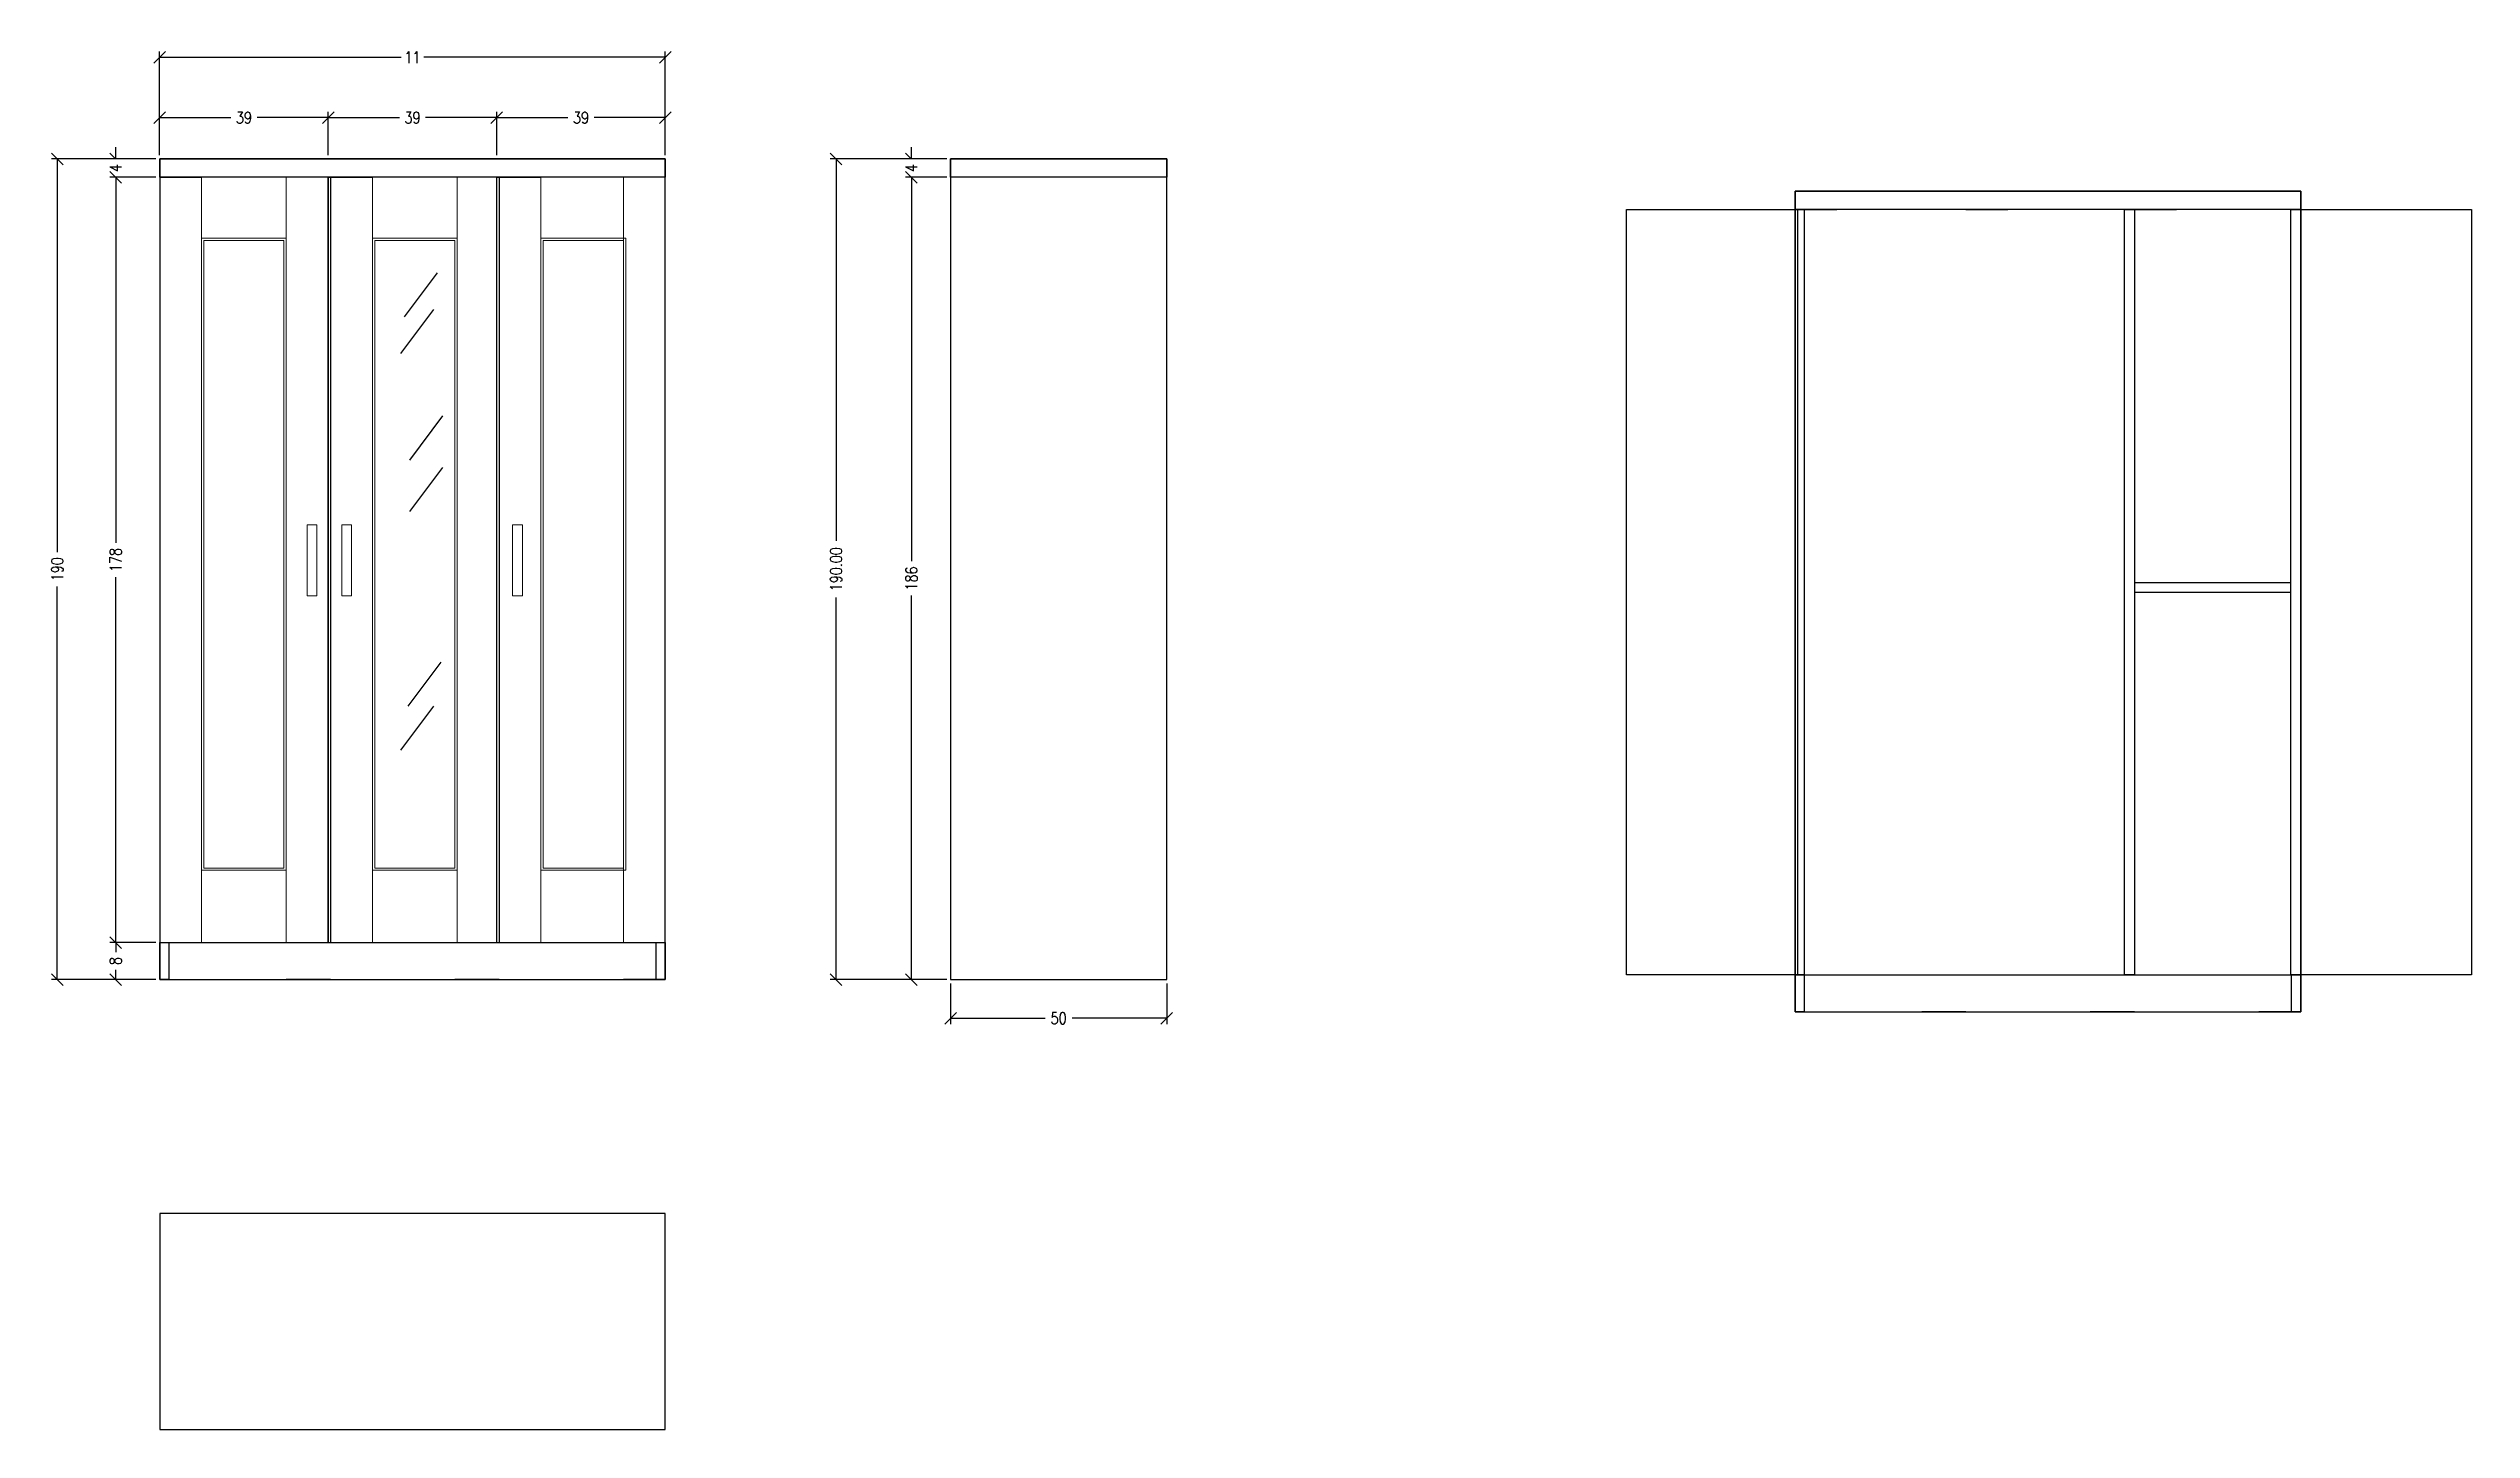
# Model space of a CAD drawing. Header units: inches. Extents: x 1262 to 3262, y 711 to 2236.
# Drawn here: x 1262 to 1823, y 1917 to 2236 of the extents above; entities outside this region: 1.
import ezdxf

# ---------------------------------------------------------------- set-up
doc = ezdxf.new("R2010")
doc.units = ezdxf.units.IN
doc.header["$MEASUREMENT"] = 0
doc.layers.add('Arredi', color=3, linetype='Continuous', lineweight=30)
doc.layers.add('quote', color=1, linetype='Continuous', lineweight=15)
doc.layers.add('Dettagli', color=210, linetype='Continuous', lineweight=0, plot=False)
doc.styles.add('E-ROMANS', font='romans.shx', dxfattribs={"width": 0.8})
doc.styles.get("Standard").update_dxf_attribs({"font": 'Arial.ttf'})
doc.dimstyles.new('E-0050_TICK_18', dxfattribs={"dimscale": 0.001, "dimtxt": 90, "dimasz": 90, "dimexe": 45, "dimexo": 30, "dimgap": 45, "dimtad": 0, "dimzin": 0, "dimdsep": 46, "dimtxsty": 'E-ROMANS', "dimblk": 'OBLIQUE', "dimcen": 45, "dimclrd": 256, "dimclre": 256, "dimclrt": 256, "dimadec": 0, "dimazin": 0, "dimtfac": 1, "dimtmove": 1, "dimatfit": 3, "dimldrblk": 'OPEN90', "dimfxl": 1, "dimtfill": 1, "dimtolj": 1, "dimtzin": 0, "dimarcsym": 0})

# ---------------------------------------------------------------- blocks, each defined once
blk = doc.blocks.new('_Oblique')
at = {"color": 0, "linetype": 'ByBlock', "lineweight": -2}
blk.add_line((-0.5, -0.5), (0.5, 0.5), dxfattribs=at)
blk = doc.blocks.new('*D80')
at = {"layer": 'Defpoints', "color": 0, "transparency": 16777216}
for p in [(1288.2, 2210.76), (1264.49, 2020.76), (1288.2, 2020.76)]:
    blk.add_point(p, dxfattribs=at)
at = {"layer": 'quote', "lineweight": -2, "transparency": 16777216}
for p, q in [((1287.3, 2210.76), (1263.14, 2210.76)), ((1264.49, 2210.76), (1264.49, 2119.73)), ((1264.49, 2020.76), (1264.49, 2111.78)), ((1287.3, 2020.76), (1263.14, 2020.76))]:
    blk.add_line(p, q, dxfattribs=at)
at = {"layer": 'quote', "lineweight": -2, "transparency": 16777216, "xscale": 2.7, "yscale": 2.7, "zscale": 2.7}
for p, rotation in [((1264.49, 2210.76), 90), ((1264.49, 2020.76), 270)]:
    blk.add_blockref('_Oblique', p, dxfattribs=dict(at, rotation=rotation))
at = {"layer": 'quote', "transparency": 16777216, "insert": (1264.49, 2115.76), "char_height": 2.7, "attachment_point": 5, "rotation": 90, "style": 'E-ROMANS', "bg_fill": 3, "box_fill_scale": 1.25, "bg_fill_color": 256, "bg_fill_true_color": 13158600, "bg_fill_transparency": 0}
blk.add_mtext('\\A1;190', dxfattribs=at)
blk = doc.blocks.new('_Open90')
at = {"color": 0, "linetype": 'ByBlock', "lineweight": -2}
for p, q in [((0, 0), (-1, 0)), ((-0.5, 0.5), (0, 0)), ((0, 0), (-0.5, -0.5))]:
    blk.add_line(p, q, dxfattribs=at)
blk = doc.blocks.new('*D81')
at = {"layer": 'Defpoints', "color": 0, "transparency": 16777216}
for p in [(1288.2, 2210.76), (1288.2, 2206.51)]:
    blk.add_point(p, dxfattribs=at)
at = {"layer": 'quote', "lineweight": -2, "transparency": 16777216}
for p, q in [((1287.3, 2210.76), (1276.67, 2210.76)), ((1278.02, 2210.76), (1278.02, 2213.46)), ((1278.02, 2210.76), (1278.02, 2210.75)), ((1287.3, 2206.51), (1276.67, 2206.51)), ((1278.02, 2206.51), (1278.02, 2203.81)), ((1278.02, 2206.51), (1278.02, 2206.51))]:
    blk.add_line(p, q, dxfattribs=at)
at = {"layer": 'quote', "lineweight": -2, "transparency": 16777216, "xscale": 2.7, "yscale": 2.7, "zscale": 2.7}
for p, rotation in [((1278.02, 2210.76), 270), ((1278.02, 2206.51), 90)]:
    blk.add_blockref('_Oblique', p, dxfattribs=dict(at, rotation=rotation))
at = {"layer": 'quote', "transparency": 16777216, "insert": (1278.02, 2208.63), "char_height": 2.7, "attachment_point": 5, "rotation": 90, "style": 'E-ROMANS', "bg_fill": 3, "box_fill_scale": 1.25, "bg_fill_color": 256, "bg_fill_true_color": 13158600, "bg_fill_transparency": 0}
blk.add_mtext('\\A1;4', dxfattribs=at)
at = {"layer": 'Defpoints', "color": 0, "transparency": 16777216}
blk.add_point((1278.02, 2206.51), dxfattribs=at)
blk = doc.blocks.new('*D82')
at = {"layer": 'Defpoints', "color": 0, "transparency": 16777216}
for p in [(1288.2, 2206.51), (1278.02, 2029.31), (1288.2, 2029.31)]:
    blk.add_point(p, dxfattribs=at)
at = {"layer": 'quote', "lineweight": -2, "transparency": 16777216}
for p, q in [((1287.3, 2206.51), (1276.67, 2206.51)), ((1278.02, 2206.51), (1278.02, 2121.88)), ((1278.02, 2029.31), (1278.02, 2113.94)), ((1287.3, 2029.31), (1276.67, 2029.31))]:
    blk.add_line(p, q, dxfattribs=at)
at = {"layer": 'quote', "lineweight": -2, "transparency": 16777216, "xscale": 2.7, "yscale": 2.7, "zscale": 2.7}
for p, rotation in [((1278.02, 2206.51), 90), ((1278.02, 2029.31), 270)]:
    blk.add_blockref('_Oblique', p, dxfattribs=dict(at, rotation=rotation))
at = {"layer": 'quote', "transparency": 16777216, "insert": (1278.02, 2117.91), "char_height": 2.7, "attachment_point": 5, "rotation": 90, "style": 'E-ROMANS', "bg_fill": 3, "box_fill_scale": 1.25, "bg_fill_color": 256, "bg_fill_true_color": 13158600, "bg_fill_transparency": 0}
blk.add_mtext('\\A1;178', dxfattribs=at)
blk = doc.blocks.new('*D83')
at = {"layer": 'Defpoints', "color": 0, "transparency": 16777216}
for p in [(1288.2, 2029.31), (1288.2, 2020.76)]:
    blk.add_point(p, dxfattribs=at)
at = {"layer": 'quote', "lineweight": -2, "transparency": 16777216}
for p, q in [((1287.3, 2029.31), (1276.67, 2029.31)), ((1278.02, 2029.31), (1278.02, 2027.11)), ((1287.3, 2020.76), (1276.67, 2020.76)), ((1278.02, 2020.76), (1278.02, 2022.97))]:
    blk.add_line(p, q, dxfattribs=at)
at = {"layer": 'quote', "lineweight": -2, "transparency": 16777216, "xscale": 2.7, "yscale": 2.7, "zscale": 2.7}
for p, rotation in [((1278.02, 2029.31), 90), ((1278.02, 2020.76), 270)]:
    blk.add_blockref('_Oblique', p, dxfattribs=dict(at, rotation=rotation))
at = {"layer": 'quote', "transparency": 16777216, "insert": (1278.02, 2025.04), "char_height": 2.7, "attachment_point": 5, "rotation": 90, "style": 'E-ROMANS', "bg_fill": 3, "box_fill_scale": 1.25, "bg_fill_color": 256, "bg_fill_true_color": 13158600, "bg_fill_transparency": 0}
blk.add_mtext('\\A1;8', dxfattribs=at)
at = {"layer": 'Defpoints', "color": 0, "transparency": 16777216}
blk.add_point((1278.02, 2020.76), dxfattribs=at)
blk = doc.blocks.new('*D91')
at = {"layer": 'Defpoints', "color": 0, "transparency": 16777216}
for p in [(1405.2, 2234.31), (1288.2, 2210.76), (1405.2, 2210.76)]:
    blk.add_point(p, dxfattribs=at)
at = {"layer": 'quote', "lineweight": -2, "transparency": 16777216}
for p, q in [((1288.2, 2211.66), (1288.2, 2235.66)), ((1288.2, 2234.31), (1344.07, 2234.31)), ((1405.2, 2234.31), (1349.34, 2234.31)), ((1405.2, 2211.66), (1405.2, 2235.66))]:
    blk.add_line(p, q, dxfattribs=at)
at = {"layer": 'quote', "lineweight": -2, "transparency": 16777216, "xscale": 2.7, "yscale": 2.7, "zscale": 2.7, "rotation": 180}
blk.add_blockref('_Oblique', (1288.2, 2234.31), dxfattribs=at)
at = {"layer": 'quote', "lineweight": -2, "transparency": 16777216, "xscale": 2.7, "yscale": 2.7, "zscale": 2.7}
blk.add_blockref('_Oblique', (1405.2, 2234.31), dxfattribs=at)
at = {"layer": 'quote', "transparency": 16777216, "insert": (1346.7, 2234.31), "char_height": 2.7, "attachment_point": 5, "style": 'E-ROMANS', "bg_fill": 3, "box_fill_scale": 1.25, "bg_fill_color": 256, "bg_fill_true_color": 13158600, "bg_fill_transparency": 0}
blk.add_mtext('\\A1;11', dxfattribs=at)
blk = doc.blocks.new('*D92')
at = {"layer": 'Defpoints', "color": 0, "transparency": 16777216}
for p in [(1327.2, 2220.32), (1288.2, 2210.76), (1327.2, 2210.76)]:
    blk.add_point(p, dxfattribs=at)
at = {"layer": 'quote', "lineweight": -2, "transparency": 16777216}
for p, q in [((1288.2, 2211.66), (1288.2, 2221.67)), ((1327.2, 2211.66), (1327.2, 2221.67)), ((1288.2, 2220.32), (1304.66, 2220.32)), ((1327.2, 2220.32), (1310.75, 2220.32))]:
    blk.add_line(p, q, dxfattribs=at)
at = {"layer": 'quote', "lineweight": -2, "transparency": 16777216, "xscale": 2.7, "yscale": 2.7, "zscale": 2.7, "rotation": 180}
blk.add_blockref('_Oblique', (1288.2, 2220.32), dxfattribs=at)
at = {"layer": 'quote', "lineweight": -2, "transparency": 16777216, "xscale": 2.7, "yscale": 2.7, "zscale": 2.7}
blk.add_blockref('_Oblique', (1327.2, 2220.32), dxfattribs=at)
at = {"layer": 'quote', "transparency": 16777216, "insert": (1307.7, 2220.32), "char_height": 2.7, "attachment_point": 5, "style": 'E-ROMANS', "bg_fill": 3, "box_fill_scale": 1.25, "bg_fill_color": 256, "bg_fill_true_color": 13158600, "bg_fill_transparency": 0}
blk.add_mtext('\\A1;39', dxfattribs=at)
blk = doc.blocks.new('*D93')
at = {"layer": 'Defpoints', "color": 0, "transparency": 16777216}
for p in [(1366.2, 2220.32), (1327.2, 2210.76), (1366.2, 2210.76)]:
    blk.add_point(p, dxfattribs=at)
at = {"layer": 'quote', "lineweight": -2, "transparency": 16777216}
for p, q in [((1327.2, 2211.66), (1327.2, 2221.67)), ((1366.2, 2211.66), (1366.2, 2221.67)), ((1327.2, 2220.32), (1343.66, 2220.32)), ((1366.2, 2220.32), (1349.75, 2220.32))]:
    blk.add_line(p, q, dxfattribs=at)
at = {"layer": 'quote', "lineweight": -2, "transparency": 16777216, "xscale": 2.7, "yscale": 2.7, "zscale": 2.7, "rotation": 180}
blk.add_blockref('_Oblique', (1327.2, 2220.32), dxfattribs=at)
at = {"layer": 'quote', "lineweight": -2, "transparency": 16777216, "xscale": 2.7, "yscale": 2.7, "zscale": 2.7}
blk.add_blockref('_Oblique', (1366.2, 2220.32), dxfattribs=at)
at = {"layer": 'quote', "transparency": 16777216, "insert": (1346.7, 2220.32), "char_height": 2.7, "attachment_point": 5, "style": 'E-ROMANS', "bg_fill": 3, "box_fill_scale": 1.25, "bg_fill_color": 256, "bg_fill_true_color": 13158600, "bg_fill_transparency": 0}
blk.add_mtext('\\A1;39', dxfattribs=at)
blk = doc.blocks.new('*D94')
at = {"layer": 'Defpoints', "color": 0, "transparency": 16777216}
for p in [(1405.2, 2220.32), (1366.2, 2210.76), (1405.2, 2210.76)]:
    blk.add_point(p, dxfattribs=at)
at = {"layer": 'quote', "lineweight": -2, "transparency": 16777216}
for p, q in [((1366.2, 2211.66), (1366.2, 2221.67)), ((1405.2, 2211.66), (1405.2, 2221.67)), ((1366.2, 2220.32), (1382.66, 2220.32)), ((1405.2, 2220.32), (1388.75, 2220.32))]:
    blk.add_line(p, q, dxfattribs=at)
at = {"layer": 'quote', "lineweight": -2, "transparency": 16777216, "xscale": 2.7, "yscale": 2.7, "zscale": 2.7, "rotation": 180}
blk.add_blockref('_Oblique', (1366.2, 2220.32), dxfattribs=at)
at = {"layer": 'quote', "lineweight": -2, "transparency": 16777216, "xscale": 2.7, "yscale": 2.7, "zscale": 2.7}
blk.add_blockref('_Oblique', (1405.2, 2220.32), dxfattribs=at)
at = {"layer": 'quote', "transparency": 16777216, "insert": (1385.7, 2220.32), "char_height": 2.7, "attachment_point": 5, "style": 'E-ROMANS', "bg_fill": 3, "box_fill_scale": 1.25, "bg_fill_color": 256, "bg_fill_true_color": 13158600, "bg_fill_transparency": 0}
blk.add_mtext('\\A1;39', dxfattribs=at)
blk = doc.blocks.new('*D96')
at = {"layer": 'Defpoints', "color": 0, "transparency": 16777216}
for p in [(1471.22, 2020.76), (1521.22, 2020.76), (1521.22, 2011.8)]:
    blk.add_point(p, dxfattribs=at)
at = {"layer": 'quote', "lineweight": -2, "transparency": 16777216}
for p, q in [((1471.22, 2019.86), (1471.22, 2010.45)), ((1521.22, 2019.86), (1521.22, 2010.45)), ((1471.22, 2011.8), (1493.12, 2011.8)), ((1521.22, 2011.8), (1499.32, 2011.8))]:
    blk.add_line(p, q, dxfattribs=at)
at = {"layer": 'quote', "lineweight": -2, "transparency": 16777216, "xscale": 2.7, "yscale": 2.7, "zscale": 2.7, "rotation": 180}
blk.add_blockref('_Oblique', (1471.22, 2011.8), dxfattribs=at)
at = {"layer": 'quote', "lineweight": -2, "transparency": 16777216, "xscale": 2.7, "yscale": 2.7, "zscale": 2.7}
blk.add_blockref('_Oblique', (1521.22, 2011.8), dxfattribs=at)
at = {"layer": 'quote', "transparency": 16777216, "insert": (1496.22, 2011.8), "char_height": 2.7, "attachment_point": 5, "style": 'E-ROMANS', "bg_fill": 3, "box_fill_scale": 1.25, "bg_fill_color": 256, "bg_fill_true_color": 13158600, "bg_fill_transparency": 0}
blk.add_mtext('\\A1;50', dxfattribs=at)
blk = doc.blocks.new('*D97')
at = {"layer": 'Defpoints', "color": 0, "transparency": 16777216}
for p in [(1471.22, 2210.76), (1444.73, 2020.76), (1471.22, 2020.76)]:
    blk.add_point(p, dxfattribs=at)
at = {"layer": 'quote', "lineweight": -2, "transparency": 16777216}
for p, q in [((1470.32, 2210.76), (1443.38, 2210.76)), ((1444.73, 2210.76), (1444.73, 2122.3)), ((1444.73, 2020.76), (1444.73, 2109.21)), ((1470.32, 2020.76), (1443.38, 2020.76))]:
    blk.add_line(p, q, dxfattribs=at)
at = {"layer": 'quote', "lineweight": -2, "transparency": 16777216, "xscale": 2.7, "yscale": 2.7, "zscale": 2.7}
for p, rotation in [((1444.73, 2210.76), 90), ((1444.73, 2020.76), 270)]:
    blk.add_blockref('_Oblique', p, dxfattribs=dict(at, rotation=rotation))
at = {"layer": 'quote', "transparency": 16777216, "insert": (1444.73, 2115.76), "char_height": 2.7, "attachment_point": 5, "rotation": 90, "style": 'E-ROMANS', "bg_fill": 3, "box_fill_scale": 1.25, "bg_fill_color": 256, "bg_fill_true_color": 13158600, "bg_fill_transparency": 0}
blk.add_mtext('\\A1;190.00', dxfattribs=at)
blk = doc.blocks.new('*D98')
at = {"layer": 'Defpoints', "color": 0, "transparency": 16777216}
for p in [(1471.22, 2210.76), (1471.22, 2206.51)]:
    blk.add_point(p, dxfattribs=at)
at = {"layer": 'quote', "lineweight": -2, "transparency": 16777216}
for p, q in [((1470.32, 2210.76), (1460.81, 2210.76)), ((1462.16, 2210.76), (1462.16, 2213.46)), ((1462.16, 2210.76), (1462.16, 2210.75)), ((1470.32, 2206.51), (1460.81, 2206.51)), ((1462.16, 2206.51), (1462.16, 2203.81)), ((1462.16, 2206.51), (1462.16, 2206.51))]:
    blk.add_line(p, q, dxfattribs=at)
at = {"layer": 'quote', "lineweight": -2, "transparency": 16777216, "xscale": 2.7, "yscale": 2.7, "zscale": 2.7}
for p, rotation in [((1462.16, 2210.76), 270), ((1462.16, 2206.51), 90)]:
    blk.add_blockref('_Oblique', p, dxfattribs=dict(at, rotation=rotation))
at = {"layer": 'quote', "transparency": 16777216, "insert": (1462.16, 2208.63), "char_height": 2.7, "attachment_point": 5, "rotation": 90, "style": 'E-ROMANS', "bg_fill": 3, "box_fill_scale": 1.25, "bg_fill_color": 256, "bg_fill_true_color": 13158600, "bg_fill_transparency": 0}
blk.add_mtext('\\A1;4', dxfattribs=at)
at = {"layer": 'Defpoints', "color": 0, "transparency": 16777216}
blk.add_point((1462.16, 2206.51), dxfattribs=at)
blk = doc.blocks.new('*D99')
at = {"layer": 'Defpoints', "color": 0, "transparency": 16777216}
for p in [(1471.22, 2206.51), (1462.16, 2020.76), (1471.22, 2020.76)]:
    blk.add_point(p, dxfattribs=at)
at = {"layer": 'quote', "lineweight": -2, "transparency": 16777216}
for p, q in [((1470.32, 2206.51), (1460.81, 2206.51)), ((1462.16, 2206.51), (1462.16, 2117.61)), ((1462.16, 2020.76), (1462.16, 2109.66)), ((1470.32, 2020.76), (1460.81, 2020.76))]:
    blk.add_line(p, q, dxfattribs=at)
at = {"layer": 'quote', "lineweight": -2, "transparency": 16777216, "xscale": 2.7, "yscale": 2.7, "zscale": 2.7}
for p, rotation in [((1462.16, 2206.51), 90), ((1462.16, 2020.76), 270)]:
    blk.add_blockref('_Oblique', p, dxfattribs=dict(at, rotation=rotation))
at = {"layer": 'quote', "transparency": 16777216, "insert": (1462.16, 2113.63), "char_height": 2.7, "attachment_point": 5, "rotation": 90, "style": 'E-ROMANS', "bg_fill": 3, "box_fill_scale": 1.25, "bg_fill_color": 256, "bg_fill_true_color": 13158600, "bg_fill_transparency": 0}
blk.add_mtext('\\A1;186', dxfattribs=at)

msp = doc.modelspace()

# ---------------------------------------------------------------- linework, layer by layer
at = {"layer": 'Arredi', "color": 0}
for p, q in [((1288.203, 2206.509), (1297.903, 2206.509)), ((1327.203, 2206.509), (1327.203, 2029.314)), ((1327.738, 2206.509), (1337.438, 2206.509)), ((1366.203, 2029.314), (1366.203, 2206.509)), ((1366.738, 2206.509), (1376.438, 2206.509)), ((1666.621, 2199.032), (1676.321, 2199.032)), ((1706.157, 2199.032), (1715.857, 2199.032)), ((1745.157, 2199.032), (1754.857, 2199.032)), ((1352.405, 2184.416), (1344.747, 2174.21)), ((1351.554, 2175.911), (1343.896, 2165.705)), ((1353.681, 2151.246), (1346.024, 2141.039)), ((1353.681, 2139.338), (1346.024, 2129.132)), ((1353.255, 2094.26), (1345.598, 2084.054)), ((1351.554, 2084.054), (1343.896, 2073.848)), ((1288.203, 2029.314), (1405.203, 2029.314)), ((1288.203, 2029.314), (1288.203, 2029.314)), ((1327.203, 2020.757), (1317.503, 2020.757)), ((1366.203, 2020.757), (1356.503, 2020.757)), ((1405.203, 2020.757), (1395.503, 2020.757)), ((1666.621, 2021.836), (1783.621, 2021.836)), ((1666.621, 2021.836), (1666.621, 2021.836)), ((1705.621, 2013.28), (1695.921, 2013.28)), ((1744.621, 2013.28), (1734.921, 2013.28)), ((1783.621, 2013.28), (1773.921, 2013.28))]:
    msp.add_line(p, q, dxfattribs=at)
for points in [[(1288.203, 2020.757), (1405.203, 2020.757), (1405.203, 2210.757), (1288.203, 2210.757)], [(1288.203, 2210.757), (1405.203, 2210.757), (1405.203, 2206.509), (1288.203, 2206.509)], [(1471.223, 2210.757), (1471.223, 2020.757), (1521.223, 2020.757), (1521.223, 2210.757)], [(1471.223, 2210.757), (1521.223, 2210.757), (1521.223, 2206.509), (1471.223, 2206.509)], [(1627.621, 2199.032), (1667.157, 2199.032), (1667.157, 2021.836), (1627.621, 2021.836)], [(1666.621, 2013.28), (1783.621, 2013.28), (1783.621, 2203.28), (1666.621, 2203.28)], [(1666.621, 2203.28), (1783.621, 2203.28), (1783.621, 2199.032), (1666.621, 2199.032)], [(1666.621, 2199.032), (1668.763, 2199.032), (1668.763, 2021.836), (1666.621, 2021.836)], [(1745.157, 2021.836), (1742.856, 2021.836), (1742.856, 2199.032), (1745.157, 2199.032)], [(1783.621, 2021.836), (1781.32, 2021.836), (1781.32, 2199.032), (1783.621, 2199.032)], [(1783.621, 2199.032), (1823.157, 2199.032), (1823.157, 2021.836), (1783.621, 2021.836)], [(1290.345, 2020.757), (1288.203, 2020.757), (1288.203, 2029.314), (1290.345, 2029.314)], [(1405.203, 2020.757), (1403.061, 2020.757), (1403.061, 2029.314), (1405.203, 2029.314)], [(1668.763, 2013.28), (1666.621, 2013.28), (1666.621, 2021.836), (1668.763, 2021.836)], [(1783.621, 2013.28), (1781.48, 2013.28), (1781.48, 2021.836), (1783.621, 2021.836)], [(1288.203, 1916.568), (1405.203, 1916.568), (1405.203, 1966.568), (1288.203, 1966.568)]]:
    msp.add_lwpolyline(points, close=True, dxfattribs=at)
for points in [[(1327.203, 2029.314), (1327.203, 2206.509), (1327.738, 2206.509), (1327.738, 2029.314)], [(1366.203, 2029.314), (1366.203, 2206.509), (1366.738, 2206.509), (1366.738, 2029.314)], [(1745.157, 2112.688), (1781.32, 2112.688)], [(1781.32, 2110.386), (1745.157, 2110.386)], [(1783.621, 2112.688), (1783.621, 2110.386)], [(1327.738, 2020.757), (1327.203, 2020.757)], [(1366.738, 2020.757), (1366.203, 2020.757)], [(1706.157, 2013.28), (1705.621, 2013.28)], [(1745.157, 2013.28), (1744.621, 2013.28)]]:
    msp.add_lwpolyline(points, dxfattribs=at)
at = {"layer": 'Dettagli', "color": 0}
for p, q in [((1297.903, 2206.509), (1297.903, 2029.314)), ((1317.503, 2029.314), (1317.503, 2206.509)), ((1337.438, 2206.509), (1337.438, 2029.314)), ((1357.038, 2206.509), (1357.038, 2029.314)), ((1376.438, 2206.509), (1376.438, 2029.314)), ((1395.503, 2029.314), (1395.503, 2206.509))]:
    msp.add_line(p, q, dxfattribs=at)
for points in [[(1297.903, 2192.44), (1317.503, 2192.44), (1317.503, 2046.049), (1297.903, 2046.049)], [(1337.438, 2192.44), (1357.038, 2192.44), (1357.038, 2046.049), (1337.438, 2046.049)], [(1376.438, 2192.44), (1396.038, 2192.44), (1396.038, 2046.049), (1376.438, 2046.049)], [(1298.438, 2191.904), (1316.967, 2191.904), (1316.967, 2046.585), (1298.438, 2046.585)], [(1337.974, 2191.904), (1356.503, 2191.904), (1356.503, 2046.585), (1337.974, 2046.585)], [(1376.974, 2191.904), (1395.503, 2191.904), (1395.503, 2046.585), (1376.974, 2046.585)], [(1322.326, 2126.025), (1324.6, 2126.025), (1324.6, 2109.629), (1322.326, 2109.629)], [(1330.341, 2126.025), (1332.615, 2126.025), (1332.615, 2109.629), (1330.341, 2109.629)], [(1369.877, 2126.025), (1372.15, 2126.025), (1372.15, 2109.629), (1369.877, 2109.629)]]:
    msp.add_lwpolyline(points, close=True, dxfattribs=at)

# ---------------------------------------------------------------- texts
at = {"layer": 'Arredi', "color": 0, "insert": (2942.967, 779.74), "char_height": 67.3225, "attachment_point": 1}
msp.add_mtext_dynamic_manual_height_columns('1:20 A2', width=475.71717, gutter_width=1, heights=[0], dxfattribs=at)

# ---------------------------------------------------------------- next in the draw order: dimensions: what is measured, and where the dimension line sits
at = {"layer": 'quote'}
dim = msp.add_linear_dim(base=(1264.493, 2020.757), p1=(1288.203, 2210.757), p2=(1288.203, 2020.757), angle=90, text='190', dimstyle='E-0050_TICK_18', override={"dimscale": 0.03}, dxfattribs=at)
dim.commit()
dim.dimension.update_dxf_attribs({"geometry": '*D80', "text_midpoint": (1264.493, 2115.757)})
at = {"layer": 'quote', "color": 0}
dim = msp.add_linear_dim(base=(1521.223, 2011.803), p1=(1471.223, 2020.757), p2=(1521.223, 2020.757), text='50', dimstyle='E-0050_TICK_18', override={"dimscale": 0.03}, dxfattribs=at)
dim.commit()
dim.dimension.update_dxf_attribs({"geometry": '*D96', "text_midpoint": (1496.223, 2011.803)})

# ---------------------------------------------------------------- next in the draw order: dimensions: what is measured, and where the dimension line sits
at = {"layer": 'quote'}
dim = msp.add_linear_dim(base=(1278.015, 2206.509), p1=(1288.203, 2210.757), p2=(1288.203, 2206.509), angle=90, text='4', dimstyle='E-0050_TICK_18', override={"dimscale": 0.03}, dxfattribs=at)
dim.commit()
dim.dimension.update_dxf_attribs({"geometry": '*D81', "text_midpoint": (1278.015, 2208.633)})
at = {"layer": 'quote', "color": 0}
dim = msp.add_linear_dim(base=(1444.731, 2020.757), p1=(1471.223, 2210.757), p2=(1471.223, 2020.757), angle=90, dimstyle='E-0050_TICK_18', override={"dimscale": 0.03}, dxfattribs=at)
dim.commit()
dim.dimension.update_dxf_attribs({"geometry": '*D97', "text_midpoint": (1444.731, 2115.757)})

# ---------------------------------------------------------------- next in the draw order: dimensions: what is measured, and where the dimension line sits
dim = msp.add_linear_dim(base=(1405.203, 2234.312), p1=(1288.203, 2210.757), p2=(1405.203, 2210.757), text='11', dimstyle='E-0050_TICK_18', override={"dimscale": 0.03}, dxfattribs=at)
dim.commit()
dim.dimension.update_dxf_attribs({"geometry": '*D91', "text_midpoint": (1346.703, 2234.312)})
dim = msp.add_linear_dim(base=(1462.161, 2206.509), p1=(1471.223, 2210.757), p2=(1471.223, 2206.509), angle=90, text='4', dimstyle='E-0050_TICK_18', override={"dimscale": 0.03}, dxfattribs=at)
dim.commit()
dim.dimension.update_dxf_attribs({"geometry": '*D98', "text_midpoint": (1462.161, 2208.633)})
at = {"layer": 'quote'}
dim = msp.add_linear_dim(base=(1278.015, 2029.314), p1=(1288.203, 2206.509), p2=(1288.203, 2029.314), angle=90, text='178', dimstyle='E-0050_TICK_18', override={"dimscale": 0.03}, dxfattribs=at)
dim.commit()
dim.dimension.update_dxf_attribs({"geometry": '*D82', "text_midpoint": (1278.015, 2117.911)})

# ---------------------------------------------------------------- next in the draw order: dimensions: what is measured, and where the dimension line sits
at = {"layer": 'quote', "color": 0}
dim = msp.add_linear_dim(base=(1327.203, 2220.325), p1=(1288.203, 2210.757), p2=(1327.203, 2210.757), text='39', dimstyle='E-0050_TICK_18', override={"dimscale": 0.03}, dxfattribs=at)
dim.commit()
dim.dimension.update_dxf_attribs({"geometry": '*D92', "text_midpoint": (1307.703, 2220.325)})
for base, p1, p2, text, picture, middle in [((1462.161, 2020.757), (1471.223, 2206.509), (1471.223, 2020.757), '186', '*D99', (1462.161, 2113.633)), ((1278.015, 2020.757), (1288.203, 2029.314), (1288.203, 2020.757), '8', '*D83', (1278.015, 2025.035))]:
    dim = msp.add_linear_dim(base=base, p1=p1, p2=p2, angle=90, text=text, dimstyle='E-0050_TICK_18', override={"dimscale": 0.03}, dxfattribs=at)
    dim.commit()
    dim.dimension.update_dxf_attribs({"geometry": picture, "text_midpoint": middle})

# ---------------------------------------------------------------- next in the draw order: dimensions: what is measured, and where the dimension line sits
dim = msp.add_linear_dim(base=(1366.203, 2220.325), p1=(1327.203, 2210.757), p2=(1366.203, 2210.757), text='39', dimstyle='E-0050_TICK_18', override={"dimscale": 0.03}, dxfattribs=at)
dim.commit()
dim.dimension.update_dxf_attribs({"geometry": '*D93', "text_midpoint": (1346.703, 2220.325)})

# ---------------------------------------------------------------- next in the draw order: dimensions: what is measured, and where the dimension line sits
dim = msp.add_linear_dim(base=(1405.203, 2220.325), p1=(1366.203, 2210.757), p2=(1405.203, 2210.757), text='39', dimstyle='E-0050_TICK_18', override={"dimscale": 0.03}, dxfattribs=at)
dim.commit()
dim.dimension.update_dxf_attribs({"geometry": '*D94', "text_midpoint": (1385.703, 2220.325)})

doc.saveas('drawing.dxf')
